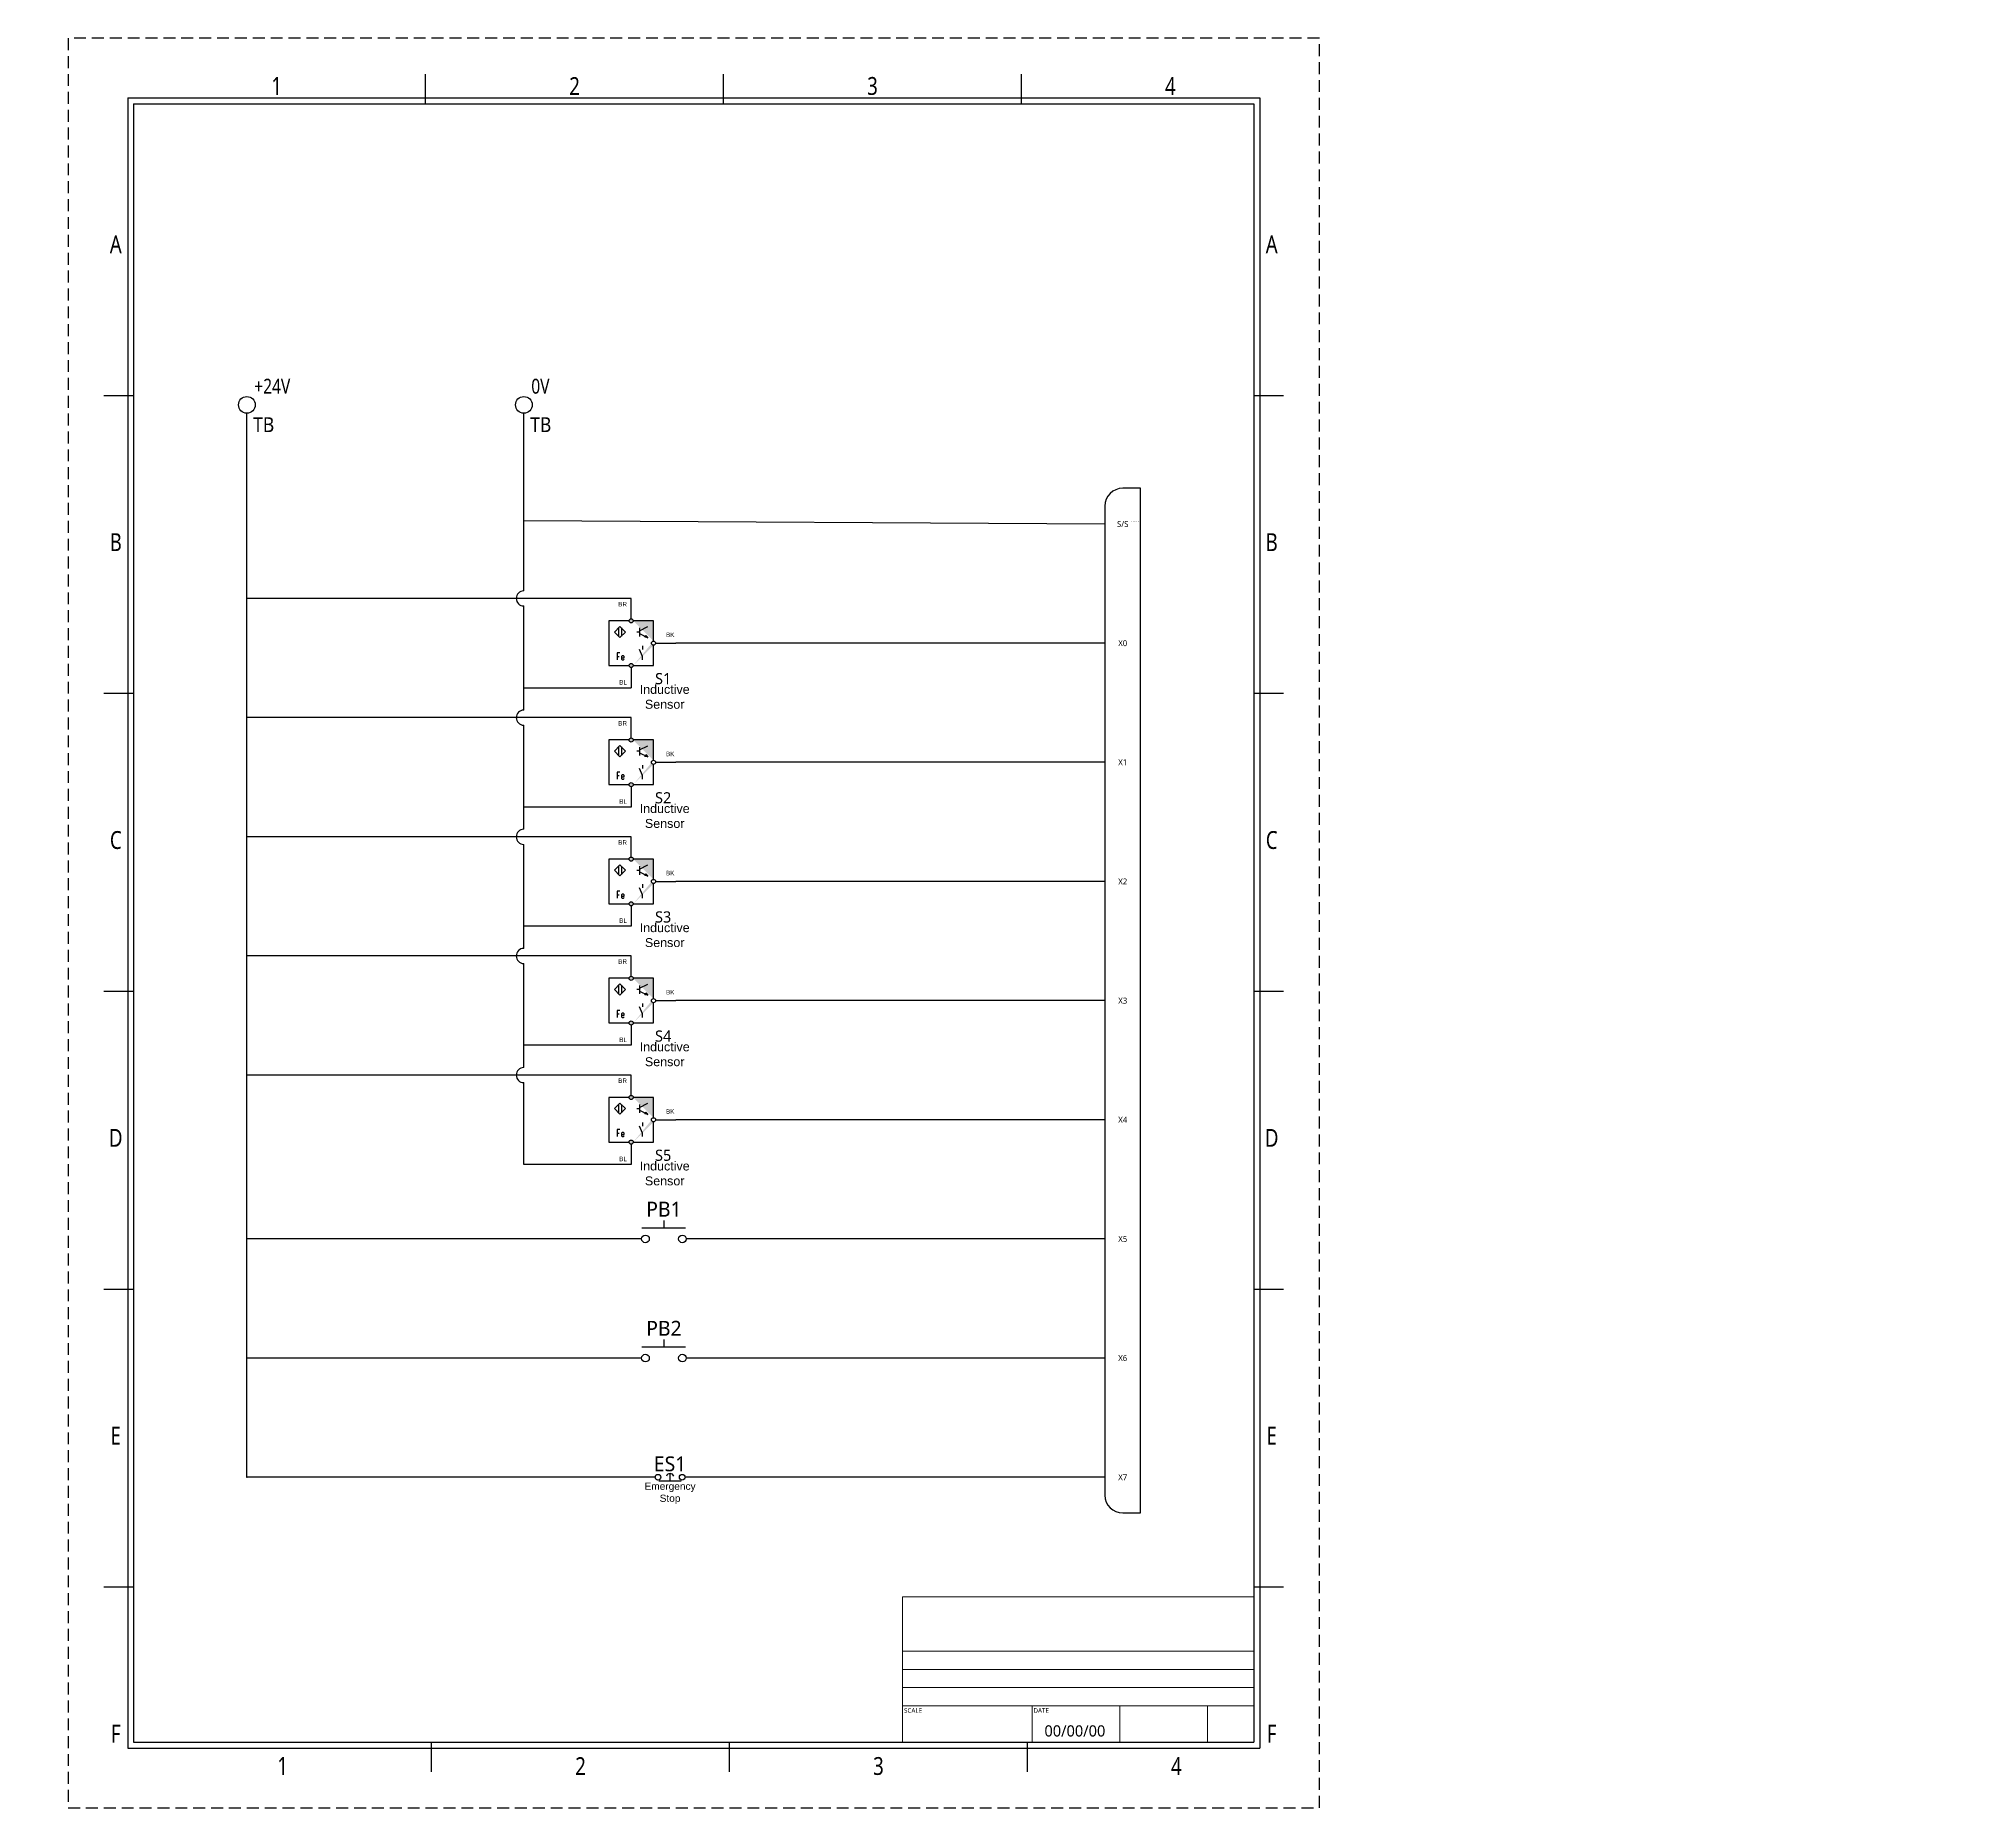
# Model space of a CAD drawing. Header units: millimetres. Extents: x -5 to 316, y 0 to 297.
import ezdxf
from ezdxf.enums import TextEntityAlignment as Align

# ---------------------------------------------------------------- set-up
doc = ezdxf.new("R2010")
doc.units = ezdxf.units.MM
doc.header["$LTSCALE"] = 4
doc.linetypes.add('DASHED', pattern=[0.75, 0.5, -0.25])
for name, color, linetype in [('COMMENT', 4, 'Continuous'), ('MISC', 2, 'Continuous'), ('RED_2.5mm^2', 1, 'Continuous'), ('SYMS', 7, 'Continuous'), ('TAGS', 174, 'Continuous'), ('TERMS', 4, 'Continuous'), ('TITLE', 4, 'Continuous'), ('ZUWAKU', 7, 'Continuous')]:
    doc.layers.add(name, color=color, linetype=linetype)
doc.layers.add('Object Lines', color=7, linetype='Continuous', lineweight=13)
doc.styles.get("Standard").update_dxf_attribs({"font": 'Meiryo UI.ttf'})
doc.styles.add('WD', font='Meiryo UI.ttf')

# ---------------------------------------------------------------- blocks, each defined once
blk = doc.blocks.new('JIS_border_a4(P)')
at = {"layer": 'ZUWAKU'}
for p, q in [((60, 286), (60, 291)), ((110, 286), (110, 291)), ((160, 286), (160, 291)), ((11, 237), (6, 237)), ((204, 237), (199, 237)), ((11, 187), (6, 187)), ((204, 187), (199, 187)), ((11, 137), (6, 137)), ((204, 137), (199, 137)), ((11, 87), (6, 87)), ((204, 87), (199, 87)), ((11, 37), (6, 37)), ((204, 37), (199, 37)), ((61, 6), (61, 11)), ((111, 6), (111, 11)), ((161, 6), (161, 11))]:
    blk.add_line(p, q, dxfattribs=at)
at = {"layer": 'ZUWAKU', "color": 5}
for p, q in [((10, 287), (10, 10)), ((10, 287), (200, 287)), ((200, 287), (200, 10)), ((11, 286), (11, 11)), ((11, 286), (199, 286)), ((199, 286), (199, 11)), ((10, 10), (200, 10)), ((11, 11), (199, 11))]:
    blk.add_line(p, q, dxfattribs=at)
at = {"layer": 'ZUWAKU', "color": 5, "linetype": 'DASHED'}
blk.add_lwpolyline([(0, 0), (210, 0), (210, 297), (0, 297)], close=True, dxfattribs=at)
at = {"layer": 'COMMENT', "width": 0.8}
for s, p in [('1', (35, 289)), ('2', (85, 289)), ('3', (135, 289)), ('4', (185, 289)), ('A', (8, 262.43)), ('A', (202, 262.43)), ('B', (8, 212.43)), ('B', (202, 212.43)), ('C', (8, 162.43)), ('C', (202, 162.43)), ('D', (8, 112.43)), ('D', (202, 112.43)), ('E', (8, 62.43)), ('E', (202, 62.43)), ('F', (8, 12.43)), ('F', (202, 12.43)), ('1', (36, 7)), ('2', (86, 7)), ('3', (136, 7)), ('4', (186, 7))]:
    blk.add_text(s, height=3, dxfattribs=at).set_placement(p, align=Align.MIDDLE)
blk = doc.blocks.new('WDDOT')
for radius in [0.03, 0.0187, 0.00929]:
    blk.add_circle((0, 0), radius)
blk = doc.blocks.new('VT0002')
blk.add_circle((0, 0), 0.0699)
at = {"style": 'WD'}
for tag, p, width in [('INST', (0.062, 0.42), 0.7), ('LOC', (0.062, 0.25), 0.7), ('DESC1', (0.053, -0.385), 0.8)]:
    blk.add_attdef(tag, p, '', height=0.125, dxfattribs=dict(at, width=width))
at = {"linetype": 'Continuous', "style": 'WD'}
for tag, p, height, width, flags in [('TERM01', (0.062, 0.094), 0.125, 0.8, 8), ('TAGSTRIP', (0.053, -0.229), 0.125, 0.9, 8), ('CAT', (0.213, -0.406), 0.109, 0.8, 1), ('DESC2', (0.053, -0.541), 0.125, 0.8, 8), ('DESC3', (0.053, -0.698), 0.125, 0.8, 8)]:
    blk.add_attdef(tag, p, '', height=height, dxfattribs=dict(at, width=width, flags=flags))
at = {"style": 'WD', "flags": 1}
for tag, p, height in [('X4TERM01', (-0.07, 0), 0.0125), ('X4TERMDESC01', (-0.055, -0.023), 0.025), ('X2TERMDESC01', (-0.006, 0.029), 0.025), ('X2TERM01', (0, 0.07), 0.0125), ('STRIPSEQ', (0, 0), 0.00125), ('X2PIN01', (0.033, 0.084), 0.0125), ('X1TERMDESC01', (0.041, -0.003), 0.025), ('X1TERM01', (0.07, 0), 0.0125), ('X1PIN01', (0.087, 0.016), 0.0125), ('X4PIN01', (-0.114, -0.038), 0.0125), ('LINKTERM', (0, -0.002), 0.00125), ('X8TERMDESC01', (0, -0.054), 0.025), ('X8TERM01', (0, -0.07), 0.0125), ('X8PIN01', (0.026, -0.096), 0.0125)]:
    blk.add_attdef(tag, p, '', height=height, dxfattribs=at)
at = {"linetype": 'Continuous', "style": 'WD', "width": 0.8, "flags": 1}
blk.add_attdef('MFG', text='', height=0.109, dxfattribs=at).set_placement((0.088, -0.406), align=Align.RIGHT)
at = {"style": 'WD', "width": 0.7, "flags": 1}
blk.add_attdef('ASSYCODE', (0.062, -0.281), '', height=0.01, dxfattribs=at)
blk = doc.blocks.new('HCN1_14P_61A0')
at = {"layer": 'SYMS'}
for p, q in [((0, 6), (-3, 6)), ((0, -166), (0, 6)), ((-6, 3), (-6, -163)), ((-3, -166), (0, -166))]:
    blk.add_line(p, q, dxfattribs=at)
for centre, start, end in [((-3, 3), 90, 180), ((-3, -163), 180, 270)]:
    blk.add_arc(centre, 3, start, end, dxfattribs=at)
at = {"layer": 'SYMS', "linetype": 'Continuous', "style": 'WD', "flags": 8}
for tag, p in [('TERMDESC01P', (-6.1, 0.05)), ('TERMDESC02P', (-6.1, -19.95)), ('TERMDESC03P', (-6.1, -39.95)), ('TERMDESC04P', (-6.1, -59.95)), ('TERMDESC05P', (-6.1, -79.95)), ('TERMDESC06P', (-6.1, -99.95)), ('TERMDESC07P', (-6.1, -119.95)), ('TERMDESC08P', (-6.1, -139.95)), ('TERMDESC09P', (-6.1, -159.95))]:
    blk.add_attdef(tag, text='', height=0.1, dxfattribs=at).set_placement(p, align=Align.RIGHT)
at = {"layer": 'SYMS', "style": 'WD'}
for tag, p, flags in [('X4TERM01P', (-6, 0), 1), ('ACE_FLAG', (0.05, 0.15), 9), ('FAMILY', (0.05, 0.12), 9), ('WDBLKNAM', (0.17, 0.12), 9), ('X4TERM02P', (-6, -20), 1), ('X4TERM03P', (-6, -40), 1), ('X4TERM04P', (-6, -60), 1), ('X4TERM05P', (-6, -80), 1), ('X4TERM06P', (-6, -100), 1), ('X4TERM07P', (-6, -120), 1), ('X4TERM08P', (-6, -140), 1), ('X4TERM09P', (-6, -160), 1), ('X8LINK', (-3, -160.38), 1)]:
    blk.add_attdef(tag, p, '', height=0.01, dxfattribs=dict(at, flags=flags))
at = {"layer": 'SYMS', "color": 7, "style": 'WD'}
for tag, p in [('X4_TINY_DOT_DONT_REMOVE_01P', (-6, 0)), ('X4_TINY_DOT_DONT_REMOVE_02P', (-6, -20)), ('X4_TINY_DOT_DONT_REMOVE_03P', (-6, -40)), ('X4_TINY_DOT_DONT_REMOVE_04P', (-6, -60)), ('X4_TINY_DOT_DONT_REMOVE_05P', (-6, -80)), ('X4_TINY_DOT_DONT_REMOVE_06P', (-6, -100)), ('X4_TINY_DOT_DONT_REMOVE_07P', (-6, -120)), ('X4_TINY_DOT_DONT_REMOVE_08P', (-6, -140)), ('X4_TINY_DOT_DONT_REMOVE_09P', (-6, -160))]:
    blk.add_attdef(tag, p, '', height=0.0001, dxfattribs=at)
at = {"layer": 'SYMS', "linetype": 'Continuous', "style": 'WD', "flags": 8}
for tag, p in [('TERM01P', (-3, 0)), ('TERM02P', (-3, -20)), ('TERM03P', (-3, -40)), ('TERM04P', (-3, -60)), ('TERM05P', (-3, -80)), ('TERM06P', (-3, -100)), ('TERM07P', (-3, -120)), ('TERM08P', (-3, -140)), ('TERM09P', (-3, -160))]:
    blk.add_attdef(tag, text='', height=0.1, dxfattribs=at).set_placement(p, align=Align.MIDDLE_CENTER)
at = {"layer": 'SYMS', "style": 'WD'}
blk.add_attdef('TAG1', text='', height=0.125, dxfattribs=at).set_placement((-0.16, 0.38), align=Align.RIGHT)
at = {"layer": 'SYMS', "style": 'WD', "width": 0.7}
for tag, p in [('DESC1', (-0.16, 0.7)), ('DESC2', (-0.16, 0.55)), ('INST', (-0.16, 1.02)), ('LOC', (-0.16, 0.86))]:
    blk.add_attdef(tag, text='', height=0.125, dxfattribs=at).set_placement(p, align=Align.RIGHT)
at = {"layer": 'SYMS', "linetype": 'Continuous', "style": 'WD', "flags": 9}
for tag, p in [('ASSYCODE', (0.05, 0.06)), ('CAT', (0.05, 0.1)), ('MFG', (0.05, 0.08))]:
    blk.add_attdef(tag, text='', height=0.01, dxfattribs=at).set_placement(p, align=Align.CENTER)
at = {"layer": 'SYMS', "style": 'WD', "width": 0.8}
blk.add_attdef('XREF', (1, 0.38), '', height=0.125, dxfattribs=at)
at = {"layer": 'SYMS', "linetype": 'Continuous', "style": 'WD', "flags": 8}
for tag, p in [('X4WIRE01P', (-6.1, -0.05)), ('X4WIRE02P', (-6.1, -20.05)), ('X4WIRE03P', (-6.1, -40.05)), ('X4WIRE04P', (-6.1, -60.05)), ('X4WIRE05P', (-6.1, -80.05)), ('X4WIRE06P', (-6.1, -100.05)), ('X4WIRE07P', (-6.1, -120.05)), ('X4WIRE08P', (-6.1, -140.05)), ('X4WIRE09P', (-6.1, -160.05))]:
    blk.add_attdef(tag, text='', height=0.1, dxfattribs=at).set_placement(p, align=Align.TOP_RIGHT)
blk = doc.blocks.new('HPB11')
for p, q in [((-0.185, 0.094), (0.18, 0.094)), ((0, 0.156), (0, 0.094))]:
    blk.add_line(p, q)
for centre in [(-0.155, 0), (0.155, 0)]:
    blk.add_circle(centre, 0.0322)
at = {"style": 'WD', "width": 0.7}
for tag, p in [('INST', (0, 0.826)), ('LOC', (0, 0.656)), ('DESC1', (0, 0.5)), ('DESC2', (0, 0.344)), ('XREF', (0, -0.219))]:
    blk.add_attdef(tag, text='', height=0.125, dxfattribs=at).set_placement(p, align=Align.CENTER)
at = {"style": 'WD'}
blk.add_attdef('TAG1', text='', height=0.125, dxfattribs=at).set_placement((0, 0.188), align=Align.CENTER)
for tag, p in [('X2LINK', (0, 0.219)), ('X8LINK', (0, 0))]:
    blk.add_attdef(tag, p, '', height=0.01, dxfattribs=at)
for tag, p, height, flags in [('FAMILY', (0.205, 0.152), 0.01, 9), ('X4TERM01', (-0.188, 0), 0.0125, 1), ('X1TERM02', (0.188, 0), 0.0125, 1), ('CONTACT', (0.205, 0.136), 0.01, 1)]:
    blk.add_attdef(tag, p, '', height=height, dxfattribs=dict(at, flags=flags))
at = {"linetype": 'Continuous', "style": 'WD', "flags": 9}
for tag, p in [('ASSYCODE', (0.23, 0.071)), ('MFG', (0.228, 0.089)), ('CAT', (0.23, 0.108))]:
    blk.add_attdef(tag, text='', height=0.01, dxfattribs=at).set_placement(p, align=Align.CENTER)
at = {"linetype": 'Continuous', "style": 'WD', "flags": 8}
blk.add_attdef('TERM01', text='', height=0.125, dxfattribs=at).set_placement((-0.25, -0.031), align=Align.TOP_RIGHT)
blk.add_attdef('TERM02', text='', height=0.125, dxfattribs=at).set_placement((0.25, -0.031), align=Align.TOP_LEFT)
blk = doc.blocks.new('PR')
h = blk.add_hatch(color=7)
h.paths.add_polyline_path([(-0.335, 0.087), (-0.313, 0.062), (-0.346, 0.066)], flags=16)
edge = h.paths.add_edge_path()
edge.add_line((-0.25, 0.023), (-0.25, 0.25))
edge.add_line((-0.25, 0.25), (-0.477, 0.25))
edge.add_arc((-0.5, 0.25), 0.0234, 0, 360)
edge.add_arc((-0.25, 0), 0.0234, 0, 360)
edge.add_arc((-0.5, -0.25), 0.0234, 0, 360)
at = {"color": 7, "linetype": 'Continuous'}
for p, q in [((-0.5, 0.273), (-0.5, 0.5)), ((-0.641, 0.172), (-0.641, 0.078)), ((-0.609, 0.172), (-0.609, 0.078)), ((-0.406, 0.123), (-0.438, 0.123)), ((-0.406, 0.139), (-0.313, 0.185)), ((-0.406, 0.17), (-0.406, 0.076)), ((-0.406, 0.107), (-0.313, 0.06)), ((-0.227, 0), (0, 0)), ((-0.656, -0.148), (-0.633, -0.148)), ((-0.5, -0.273), (-0.5, -0.5))]:
    blk.add_line(p, q, dxfattribs=at)
for points in [[(-0.523, 0.25), (-0.75, 0.25), (-0.75, -0.25), (-0.523, -0.25)], [(-0.25, 0.023), (-0.25, 0.25), (-0.477, 0.25)], [(-0.625, -0.109), (-0.656, -0.109), (-0.656, -0.188)], [(-0.609, -0.164), (-0.578, -0.164), (-0.578, -0.148), (-0.586, -0.141), (-0.602, -0.141), (-0.609, -0.148), (-0.609, -0.18), (-0.602, -0.188), (-0.586, -0.188), (-0.578, -0.18)], [(-0.477, -0.25), (-0.25, -0.25), (-0.25, -0.023)], [(-0.375, -0.188), (-0.375, -0.148), (-0.406, -0.07)], [(-0.375, -0.031), (-0.375, -0.07), (-0.375, -0.07)]]:
    blk.add_lwpolyline(points, dxfattribs=at)
for points in [[(-0.625, 0.187), (-0.688, 0.125), (-0.625, 0.062), (-0.562, 0.125)], [(-0.335, 0.087), (-0.313, 0.062), (-0.346, 0.066)]]:
    blk.add_lwpolyline(points, close=True, dxfattribs=at)
for centre in [(-0.5, 0.25), (-0.25, 0), (-0.5, -0.25)]:
    blk.add_circle(centre, 0.0234, dxfattribs=at)
blk = doc.blocks.new('HDV1_006')
blk.add_blockref('PR', (0, 0))
for s, insert, char_height, width, attachment_point in [('\\C7;\\fArial|b0|i0|;\\H0.050556220114231;BR', (-0.596, 0.437), 0.05056, 0.1297, 5), ('\\C7;\\fArial|b0|i0|;\\H0.050556220114231;BK', (-0.063, 0.094), 0.05056, 0.12587, 5), ('\\C7;\\fArial|b0|i0|;\\H0.050556220114231;BL', (-0.59, -0.438), 0.05056, 0.11817, 5), ('{\\fArial|b0|i0|c0|p34;\\C7;Inductive \\PSensor}', (-0.125, -0.467), 0.1, 0.49999, 2)]:
    blk.add_mtext(s, dxfattribs=dict(insert=insert, char_height=char_height, width=width, attachment_point=attachment_point))
at = {"style": 'WD', "flags": 1}
for tag, p in [('X2TERM02', (-0.5, 0.5)), ('X1TERM01', (0, 0)), ('X8TERM03', (-0.5, -0.5))]:
    blk.add_attdef(tag, p, '', height=0.005, dxfattribs=at)
at = {"style": 'WD'}
blk.add_attdef('TAG1', text='', height=0.125, dxfattribs=at).set_placement((-0.142, -0.46), align=Align.CENTER)
blk = doc.blocks.new('HDV1_012')
at = {"color": 7, "linetype": 'Continuous'}
for p, q in [((-0.125, -0.031), (-0.125, 0.031)), ((-0.219, -0.031), (-0.031, -0.031))]:
    blk.add_line(p, q, dxfattribs=at)
for centre in [(-0.227, 0), (-0.023, 0)]:
    blk.add_circle(centre, 0.0234, dxfattribs=at)
blk.add_arc((-0.125, -0.001), 0.0326, 16.2602, 163.7398, dxfattribs=at)
at = {"insert": (-0.125, -0.045), "char_height": 0.06067, "width": 0.5, "attachment_point": 2}
blk.add_mtext('\\C7;\\fArial|b0|i0|;\\H0.060668019577861;Emergency \\PStop', dxfattribs=at)
at = {"style": 'WD'}
blk.add_attdef('TAG1', text='', height=0.125, dxfattribs=at).set_placement((-0.125, 0.05), align=Align.CENTER)
at = {"style": 'WD', "flags": 1}
for tag, p in [('X4TERM02', (-0.25, 0)), ('X1TERM01', (0, 0))]:
    blk.add_attdef(tag, p, '', height=0.005, dxfattribs=at)
at = {"style": 'WD', "width": 0.8}
blk.add_attdef('TERM02', text='', height=0.125, dxfattribs=at).set_placement((-0.305, -0.015), align=Align.TOP_RIGHT)
blk.add_attdef('TERM01', text='', height=0.125, dxfattribs=at).set_placement((0.055, -0.015), align=Align.TOP_LEFT)

msp = doc.modelspace()

# ---------------------------------------------------------------- linework, layer by layer
at = {"layer": 'Object Lines'}
for p, q in [((140.06, 35.42), (199, 35.42)), ((140.06, 35.42), (140.06, 11)), ((199, 35.42), (199, 11)), ((199, 26.27), (140.06, 26.27)), ((199, 23.21), (140.06, 23.21)), ((199, 20.16), (140.06, 20.16)), ((199, 17.11), (140.06, 17.11)), ((161.78, 11), (161.78, 17.11)), ((176.51, 11), (176.51, 17.11)), ((176.51, 17.11), (176.51, 11)), ((191.25, 11), (191.25, 17.11)), ((199, 11), (140.06, 11))]:
    msp.add_line(p, q, dxfattribs=at)
at = {"layer": 'RED_2.5mm^2'}
for p, q in [((30, 55.44), (30, 234.08)), ((76.49, 204.25), (76.49, 234.08)), ((174, 215.47), (76.49, 215.99)), ((94.5, 202.98), (30, 202.98)), ((76.49, 184.24), (76.49, 201.71)), ((174, 195.47), (102, 195.47)), ((94.5, 187.92), (76.49, 187.92)), ((94.5, 182.97), (30, 182.97)), ((76.49, 164.24), (76.49, 181.7)), ((174, 175.47), (102, 175.47)), ((94.5, 167.97), (76.49, 167.97)), ((94.5, 162.97), (30, 162.97)), ((76.49, 144.24), (76.49, 161.7)), ((174, 155.47), (102, 155.47)), ((94.5, 147.97), (76.49, 147.97)), ((94.5, 142.97), (30, 142.97)), ((76.49, 124.24), (76.49, 141.7)), ((174, 135.47), (102, 135.47)), ((94.5, 127.97), (76.49, 127.97)), ((94.5, 122.97), (30, 122.97)), ((76.49, 107.97), (76.49, 121.7)), ((174, 115.47), (102, 115.47)), ((94.5, 107.97), (76.49, 107.97)), ((96.25, 95.47), (30, 95.47)), ((174, 95.47), (103.75, 95.47)), ((96.25, 75.47), (30, 75.47)), ((174, 75.47), (103.75, 75.47)), ((98.53, 55.47), (30, 55.47)), ((174, 55.47), (103.53, 55.47))]:
    msp.add_line(p, q, dxfattribs=at)
for centre in [(76.49, 202.98), (76.49, 182.97), (76.49, 162.97), (76.49, 142.97), (76.49, 122.97)]:
    msp.add_arc(centre, 1.27, 90, 270, dxfattribs=at)

# ---------------------------------------------------------------- block references
msp.add_blockref('JIS_border_a4(P)', (0, 0))
at = {"layer": 'SYMS'}
ref = msp.add_blockref('VT0002', (30, 235.47), dxfattribs=dict(at, xscale=20, yscale=20, zscale=20))
ref.add_attrib('TERM01', '+24V', (31.25, 237.35), dxfattribs={"layer": 'TERMS', "linetype": 'Continuous', "height": 2.5, "style": 'WD', "width": 0.8, "flags": 8})
ref.add_attrib('TAGSTRIP', 'TB', (31.06, 230.9), dxfattribs={"layer": 'TAGS', "linetype": 'Continuous', "height": 2.5, "style": 'WD', "width": 0.9, "flags": 8})
ref = msp.add_blockref('VT0002', (76.49, 235.47), dxfattribs=dict(at, xscale=20, yscale=20, zscale=20))
ref.add_attrib('TERM01', '0V', (77.74, 237.35), dxfattribs={"layer": 'TERMS', "linetype": 'Continuous', "height": 2.5, "style": 'WD', "width": 0.8, "flags": 8})
ref.add_attrib('TAGSTRIP', 'TB', (77.56, 230.9), dxfattribs={"layer": 'TAGS', "linetype": 'Continuous', "height": 2.5, "style": 'WD', "width": 0.9, "flags": 8})
ref = msp.add_blockref('HCN1_14P_61A0', (180, 215.47), dxfattribs=at)
ref.add_attrib('TAG1', 'DELTA SS2 PLC', dxfattribs={"layer": 'TAGS', "height": 0.15, "style": 'WD'}).set_placement((179.84, 215.85), align=Align.RIGHT)
ref.add_attrib('X4_TINY_DOT_DONT_REMOVE_01P', '.', (174, 215.47), dxfattribs={"layer": 'MISC', "color": 7, "height": 0.0001, "style": 'WD'})
ref.add_attrib('TERM01P', 'S/S', dxfattribs={"layer": 'TERMS', "linetype": 'Continuous', "height": 1, "style": 'WD', "flags": 8}).set_placement((177, 215.47), align=Align.MIDDLE_CENTER)
ref.add_attrib('X4_TINY_DOT_DONT_REMOVE_02P', '.', (174, 195.47), dxfattribs={"layer": 'MISC', "color": 7, "height": 0.0001, "style": 'WD'})
ref.add_attrib('TERM02P', 'X0', dxfattribs={"layer": 'TERMS', "linetype": 'Continuous', "height": 1, "style": 'WD', "flags": 8}).set_placement((177, 195.47), align=Align.MIDDLE_CENTER)
ref.add_attrib('X4_TINY_DOT_DONT_REMOVE_03P', '.', (174, 175.47), dxfattribs={"layer": 'MISC', "color": 7, "height": 0.0001, "style": 'WD'})
ref.add_attrib('TERM03P', 'X1', dxfattribs={"layer": 'TERMS', "linetype": 'Continuous', "height": 1, "style": 'WD', "flags": 8}).set_placement((177, 175.47), align=Align.MIDDLE_CENTER)
ref.add_attrib('X4_TINY_DOT_DONT_REMOVE_04P', '.', (174, 155.47), dxfattribs={"layer": 'MISC', "color": 7, "height": 0.0001, "style": 'WD'})
ref.add_attrib('TERM04P', 'X2', dxfattribs={"layer": 'TERMS', "linetype": 'Continuous', "height": 1, "style": 'WD', "flags": 8}).set_placement((177, 155.47), align=Align.MIDDLE_CENTER)
ref.add_attrib('X4_TINY_DOT_DONT_REMOVE_05P', '.', (174, 135.47), dxfattribs={"layer": 'MISC', "color": 7, "height": 0.0001, "style": 'WD'})
ref.add_attrib('TERM05P', 'X3', dxfattribs={"layer": 'TERMS', "linetype": 'Continuous', "height": 1, "style": 'WD', "flags": 8}).set_placement((177, 135.47), align=Align.MIDDLE_CENTER)
ref.add_attrib('X4_TINY_DOT_DONT_REMOVE_06P', '.', (174, 115.47), dxfattribs={"layer": 'MISC', "color": 7, "height": 0.0001, "style": 'WD'})
ref.add_attrib('TERM06P', 'X4', dxfattribs={"layer": 'TERMS', "linetype": 'Continuous', "height": 1, "style": 'WD', "flags": 8}).set_placement((177, 115.47), align=Align.MIDDLE_CENTER)
ref.add_attrib('X4_TINY_DOT_DONT_REMOVE_07P', '.', (174, 95.47), dxfattribs={"layer": 'MISC', "color": 7, "height": 0.0001, "style": 'WD'})
ref.add_attrib('TERM07P', 'X5', dxfattribs={"layer": 'TERMS', "linetype": 'Continuous', "height": 1, "style": 'WD', "flags": 8}).set_placement((177, 95.47), align=Align.MIDDLE_CENTER)
ref.add_attrib('X4_TINY_DOT_DONT_REMOVE_08P', '.', (174, 75.47), dxfattribs={"layer": 'MISC', "color": 7, "height": 0.0001, "style": 'WD'})
ref.add_attrib('TERM08P', 'X6', dxfattribs={"layer": 'TERMS', "linetype": 'Continuous', "height": 1, "style": 'WD', "flags": 8}).set_placement((177, 75.47), align=Align.MIDDLE_CENTER)
ref.add_attrib('X4_TINY_DOT_DONT_REMOVE_09P', '.', (174, 55.47), dxfattribs={"layer": 'MISC', "color": 7, "height": 0.0001, "style": 'WD'})
ref.add_attrib('TERM09P', 'X7', dxfattribs={"layer": 'TERMS', "linetype": 'Continuous', "height": 1, "style": 'WD', "flags": 8}).set_placement((177, 55.47), align=Align.MIDDLE_CENTER)
for p in [(30, 202.98), (76.49, 187.92), (76.49, 167.97), (76.49, 147.97), (76.49, 127.97), (30, 95.47), (30, 75.47), (30, 55.47)]:
    msp.add_blockref('WDDOT', p, dxfattribs=at)
ref = msp.add_blockref('HDV1_006', (102, 175.47), dxfattribs=dict(at, xscale=15, yscale=15, zscale=15))
ref.add_attrib('TAG1', 'S2', dxfattribs={"layer": 'TAGS', "height": 1.875, "style": 'WD'}).set_placement((99.87, 168.58), align=Align.CENTER)
ref = msp.add_blockref('HDV1_006', (102, 155.47), dxfattribs=dict(at, xscale=15, yscale=15, zscale=15))
ref.add_attrib('TAG1', 'S3', dxfattribs={"layer": 'TAGS', "height": 1.875, "style": 'WD'}).set_placement((99.87, 148.58), align=Align.CENTER)
ref = msp.add_blockref('HDV1_006', (102, 135.47), dxfattribs=dict(at, xscale=15, yscale=15, zscale=15))
ref.add_attrib('TAG1', 'S4', dxfattribs={"layer": 'TAGS', "height": 1.875, "style": 'WD'}).set_placement((99.87, 128.58), align=Align.CENTER)
ref = msp.add_blockref('HDV1_006', (102, 115.47), dxfattribs=dict(at, xscale=15, yscale=15, zscale=15))
ref.add_attrib('TAG1', 'S5', dxfattribs={"layer": 'TAGS', "height": 1.875, "style": 'WD'}).set_placement((99.87, 108.58), align=Align.CENTER)
ref = msp.add_blockref('HPB11', (100, 95.47), dxfattribs=dict(at, xscale=20, yscale=20, zscale=20))
ref.add_attrib('TAG1', 'PB1', dxfattribs={"layer": 'TAGS', "height": 2.5, "style": 'WD'}).set_placement((100, 99.22), align=Align.CENTER)
ref = msp.add_blockref('HPB11', (100, 75.47), dxfattribs=dict(at, xscale=20, yscale=20, zscale=20))
ref.add_attrib('TAG1', 'PB2', dxfattribs={"layer": 'TAGS', "height": 2.5, "style": 'WD'}).set_placement((100, 79.22), align=Align.CENTER)
ref = msp.add_blockref('HDV1_012', (103.53, 55.47), dxfattribs=dict(at, xscale=20, yscale=20, zscale=20))
ref.add_attrib('TAG1', 'ES1', dxfattribs={"layer": 'TAGS', "height": 2.5, "style": 'WD'}).set_placement((101.03, 56.47), align=Align.CENTER)
at = {"layer": 'TAGS'}
ref = msp.add_blockref('HDV1_006', (102, 195.47), dxfattribs=dict(at, xscale=15, yscale=15, zscale=15))
ref.add_attrib('TAG1', 'S1', dxfattribs={"height": 1.875, "style": 'WD'}).set_placement((99.87, 188.58), align=Align.CENTER)

# ---------------------------------------------------------------- texts
for s, p in [('SCALE', (140.3, 15.93)), ('DATE', (162.02, 15.93))]:
    msp.add_text(s, height=0.784).set_placement(p)
at = {"layer": 'Object Lines'}
msp.add_attdef('00/00/00', text='00/00/00', height=1.879, dxfattribs=at).set_placement((168.97, 12.89), align=Align.MIDDLE_CENTER)
at = {"layer": 'TITLE', "flags": 1}
for p, height in [((11, 11), 2.05), ((-5, 6), 3), ((316.46, 6), 3)]:
    msp.add_attdef('', p, '', height=height, dxfattribs=at)

doc.saveas('drawing.dxf')
